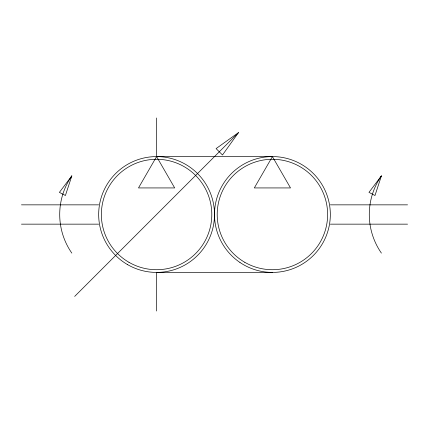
<?xml version="1.0" encoding="UTF-8"?>
<svg xmlns="http://www.w3.org/2000/svg" width="429" height="429" viewBox="0 0 429 429"><rect width="100%" height="100%" fill="white"/><g stroke="black" fill="none" stroke-linecap="round" stroke-linejoin="round"><path stroke-width="0.64" d="M71.831 175.89L65.412 195.506L59.395 192.364L71.831 175.89A67.567 67.567 0 0 0 71.831 253.11M381.408 175.89L374.984 195.506L368.972 192.364L381.408 175.89A67.567 67.567 0 0 0 381.408 253.11M272.415 156.585L254.317 187.934L290.513 187.934L272.415 156.585L156.585 156.585L138.487 187.934L174.683 187.934L156.585 156.585L156.585 117.975M238.492 132.593L222.49 154.992L216.093 148.59L238.492 132.593L74.678 296.407M21.45 204.847L98.67 204.847M330.33 204.847L407.55 204.847M21.45 224.153L98.67 224.153M330.33 224.153L407.55 224.153M272.415 272.415L156.585 272.415L156.585 311.025M239.956 262.462A57.915 57.915 0 0 0 330.185 218.629A57.915 57.915 0 0 0 247.109 162.403A57.915 57.915 0 0 0 239.956 262.462M127.627 264.655A57.915 57.915 0 0 0 214.5 214.5A57.915 57.915 0 0 0 127.627 164.345A57.915 57.915 0 0 0 127.627 264.655M244.809 262.317A55.212 55.212 0 0 0 327.627 214.5A55.212 55.212 0 0 0 244.809 166.683A55.212 55.212 0 0 0 244.809 262.317M128.979 262.317A55.212 55.212 0 0 0 211.797 214.5A55.212 55.212 0 0 0 128.979 166.683A55.212 55.212 0 0 0 128.979 262.317"/></g></svg>
